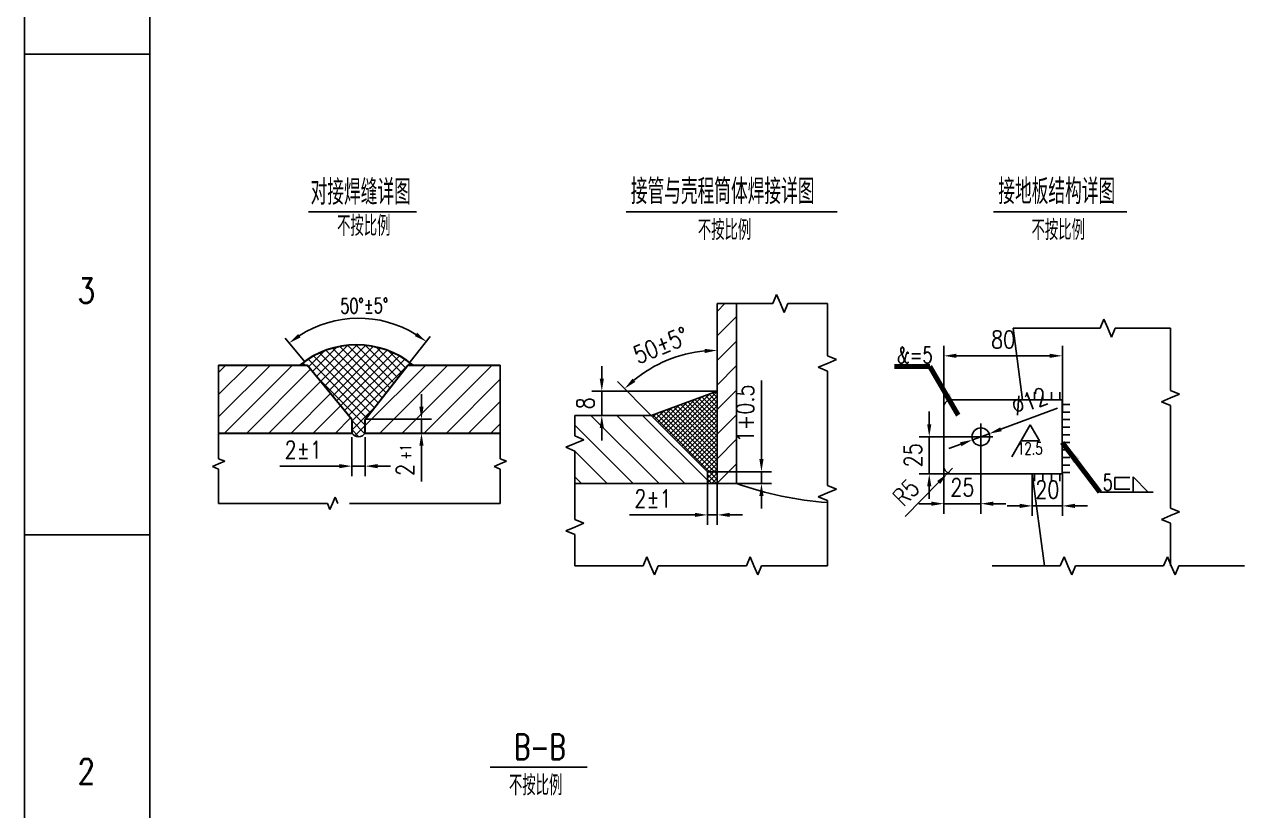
# Model space of a CAD drawing. Header units: millimetres. Extents: x -1044 to 22870, y -8556 to -3804.
# Drawn here: x -1044 to 899, y -7384 to -6133 of the extents above; entities that cross this region are included whole.
import ezdxf
from ezdxf.enums import TextEntityAlignment as Align

# ---------------------------------------------------------------- set-up
doc = ezdxf.new("R2010")
doc.units = ezdxf.units.MM
doc.header["$LTSCALE"] = 80
for name, pattern in [('1', [0]), ('ACAD_ISO05W100', [34, 24, -3, 0.5, -3, 0.5, -3]), ('DASHDOT-M', [36, 30, -3, 0, -3]), ('DIVIDE-M', [39, 30, -3, 0, -3, 0, -3]), ('HIDDEN-M', [7, 5, -2])]:
    doc.linetypes.add(name, pattern=pattern)
for name, color, linetype in [('7', 7, 'Continuous'), ('CDR_DIM', 7, 'Continuous'), ('CDR_DWG1', 4, 'Continuous'), ('CDR_DWG3', 1, 'DASHDOT-M'), ('CDR_DWG4', 3, 'DIVIDE-M'), ('CDR_TEXT', 7, 'Continuous'), ('中止线', 3, 'ACAD_ISO05W100'), ('尺寸线', 7, 'Continuous'), ('尺寸线层', 7, 'Continuous'), ('标注线', 7, 'Continuous'), ('虚线', 6, 'HIDDEN-M')]:
    doc.layers.add(name, color=color, linetype=linetype)
doc.layers.add('A1', color=4, linetype='Continuous', lineweight=30)
doc.styles.add('HZ', font='ROMANS.shx', dxfattribs={"width": 0.7, "height": 3, "bigfont": 'HZ.shx'})
doc.styles.get("Standard").update_dxf_attribs({"font": 'isocp.shx', "width": 0.707, "bigfont": 'hztxt.shx'})
doc.styles.add('TH_GBDIM', font='romans.shx', dxfattribs={"width": 0.8, "bigfont": 'gbcbig.shx'})
doc.dimstyles.new('STANDARD$7', dxfattribs={"dimscale": 0, "dimtxt": 3, "dimasz": 2.5, "dimexe": 1.25, "dimexo": 0.0625, "dimgap": 1.25, "dimtad": 1, "dimdec": 1, "dimdsep": 46, "dimtxsty": 'Standard', "dimcen": 0, "dimadec": 0, "dimazin": 0, "dimtfac": 2, "dimtmove": 2, "dimatfit": 3, "dimfxl": 0, "dimtolj": 1, "dimarcsym": 0})
doc.dimstyles.new('TH_GBDIM', dxfattribs={"dimscale": 8, "dimtxt": 3.5, "dimasz": 2.5, "dimexe": 2, "dimexo": 0, "dimgap": 1.5, "dimtad": 1, "dimdec": 0, "dimzin": 0, "dimdsep": 46, "dimtxsty": 'TH_GBDIM', "dimcen": 2.5, "dimclrd": 256, "dimclre": 256, "dimclrt": 256, "dimadec": 0, "dimazin": 0, "dimtfac": 0.714286, "dimtdec": 0, "dimtmove": 0, "dimatfit": 3, "dimfxl": 0, "dimtzin": 0, "dimlwd": -1, "dimlwe": -1, "dimarcsym": 0})

# ---------------------------------------------------------------- blocks, each defined once
blk = doc.blocks.new('A$C1B375470')
for q in [(0, 10692), (0, 5346), (0, 5346), (0, 5346)]:
    blk.add_line((0, 0), q)
at = {"layer": 'CDR_DWG1', "color": 4}
blk.add_line((450, 180), (450, 10512), dxfattribs=at)
at = {"layer": 'CDR_DWG4', "linetype": 'Continuous'}
for p, q in [((0, 5346), (450, 5346)), ((0, 3624), (450, 3624))]:
    blk.add_line(p, q, dxfattribs=at)
at = {"layer": 'CDR_TEXT', "style": 'HZ', "width": 0.8}
for s, p in [('3', (222, 4454.2)), ('2', (222, 2732.2))]:
    blk.add_text(s, height=90, dxfattribs=at).set_placement(p, align=Align.CENTER)
blk = doc.blocks.new('*D87')
at = {"layer": 'Defpoints', "color": 0, "ltscale": 0.001}
for p in [(59.3, -6577.2), (5.3, -6658.8), (-45.9, -6755.2), (59.3, -6860.4), (59.3, -6863.7)]:
    blk.add_point(p, dxfattribs=at)
at = {"layer": '尺寸线层', "ltscale": 0.001}
blk.add_line((-45.9, -6755.2), (-99.6, -6701.5), dxfattribs=at)
blk.add_arc((59.3, -6860.4), 208.7, 95.4942, 129.5058, dxfattribs=at)
for points in [[(39.1, -6649.4), (39.4, -6656), (59.3, -6651.7)], [(-71.2, -6701.9), (-75.7, -6696.9), (-88.3, -6712.8)]]:
    blk.add_solid(points, dxfattribs=at)
at = {"layer": '尺寸线层', "ltscale": 0.001, "insert": (-30.5, -6643.6), "char_height": 28, "attachment_point": 5, "rotation": 22.5, "style": 'TH_GBDIM'}
blk.add_mtext('50%%p5%%d', dxfattribs=at)
blk = doc.blocks.new('*D92')
at = {"layer": 'Defpoints', "color": 0, "ltscale": 0.001}
for p in [(609.1, -6660.4), (420.3, -6758.1), (609.1, -6750)]:
    blk.add_point(p, dxfattribs=at)
at = {"layer": '尺寸线层', "ltscale": 0.001}
for p, q in [((420.3, -6758.1), (420.3, -6644.4)), ((609.1, -6750), (609.1, -6644.4)), ((440.3, -6660.4), (589.1, -6660.4))]:
    blk.add_line(p, q, dxfattribs=at)
for points in [[(440.3, -6657.1), (440.3, -6663.7), (420.3, -6660.4)], [(589.1, -6657.1), (589.1, -6663.7), (609.1, -6660.4)]]:
    blk.add_solid(points, dxfattribs=at)
at = {"layer": '尺寸线层', "ltscale": 0.001, "insert": (514.7, -6634.4), "char_height": 28, "attachment_point": 5, "style": 'TH_GBDIM'}
blk.add_mtext('80', dxfattribs=at)
blk = doc.blocks.new('*D88')
at = {"layer": 'Defpoints', "color": 0, "ltscale": 0.001}
for p in [(-124.6, -6716.7), (59.3, -6716.7), (-46.2, -6755.3)]:
    blk.add_point(p, dxfattribs=at)
at = {"layer": '尺寸线层', "ltscale": 0.001}
for p, q in [((-124.6, -6696.7), (-124.6, -6676.7)), ((59.3, -6716.7), (-140.6, -6716.7)), ((-124.6, -6755.3), (-124.6, -6716.7)), ((-46.2, -6755.3), (-140.6, -6755.3)), ((-124.6, -6775.3), (-124.6, -6795.3))]:
    blk.add_line(p, q, dxfattribs=at)
for points in [[(-127.9, -6696.7), (-121.2, -6696.7), (-124.6, -6716.7)], [(-127.9, -6775.3), (-121.2, -6775.3), (-124.6, -6755.3)]]:
    blk.add_solid(points, dxfattribs=at)
at = {"layer": '尺寸线层', "ltscale": 0.001, "insert": (-150.6, -6736), "char_height": 28, "attachment_point": 5, "rotation": 90, "style": 'TH_GBDIM'}
blk.add_mtext('8{}{}', dxfattribs=at)
blk = doc.blocks.new('*D89')
at = {"layer": 'Defpoints', "color": 0, "ltscale": 0.001}
for p in [(43.8, -6863.7), (59.3, -6863.3), (59.3, -6913.7)]:
    blk.add_point(p, dxfattribs=at)
at = {"layer": '尺寸线层', "ltscale": 0.001}
for p, q in [((43.8, -6863.7), (43.8, -6929.7)), ((59.3, -6863.3), (59.3, -6929.7)), ((23.8, -6913.7), (-80.2, -6913.7)), ((59.3, -6913.7), (43.8, -6913.7)), ((79.3, -6913.7), (99.3, -6913.7))]:
    blk.add_line(p, q, dxfattribs=at)
for points in [[(23.8, -6910.4), (23.8, -6917), (43.8, -6913.7)], [(79.3, -6910.4), (79.3, -6917), (59.3, -6913.7)]]:
    blk.add_solid(points, dxfattribs=at)
at = {"layer": '尺寸线层', "ltscale": 0.001, "insert": (-43, -6887.7), "char_height": 28, "attachment_point": 5, "style": 'TH_GBDIM'}
blk.add_mtext('2%%P1', dxfattribs=at)
blk = doc.blocks.new('*D93')
at = {"layer": 'Defpoints', "color": 0, "ltscale": 0.001}
for p in [(43.8, -6844.9), (43.8, -6863.7), (129.8, -6863.7)]:
    blk.add_point(p, dxfattribs=at)
at = {"layer": '尺寸线层', "ltscale": 0.001}
for p, q in [((129.8, -6824.9), (129.8, -6699.7)), ((43.8, -6844.9), (145.8, -6844.9)), ((129.8, -6863.7), (129.8, -6844.9)), ((43.8, -6863.7), (145.8, -6863.7)), ((129.8, -6883.7), (129.8, -6903.7))]:
    blk.add_line(p, q, dxfattribs=at)
for points in [[(126.4, -6824.9), (133.1, -6824.9), (129.8, -6844.9)], [(126.4, -6883.7), (133.1, -6883.7), (129.8, -6863.7)]]:
    blk.add_solid(points, dxfattribs=at)
at = {"layer": '尺寸线层', "ltscale": 0.001, "insert": (103.8, -6752.3), "char_height": 28, "attachment_point": 5, "rotation": 90, "style": 'TH_GBDIM'}
blk.add_mtext('1+0.5', dxfattribs=at)
blk = doc.blocks.new('*D90')
at = {"layer": 'Defpoints', "color": 0, "ltscale": 0.001}
for p in [(561.2, -6848.3), (609.1, -6848.3), (609.1, -6899.4)]:
    blk.add_point(p, dxfattribs=at)
at = {"layer": '尺寸线层', "ltscale": 0.001}
for p, q in [((561.2, -6848.3), (561.2, -6915.4)), ((609.1, -6848.3), (609.1, -6915.4)), ((541.2, -6899.4), (521.2, -6899.4)), ((561.2, -6899.4), (609.1, -6899.4)), ((629.1, -6899.4), (649.1, -6899.4))]:
    blk.add_line(p, q, dxfattribs=at)
for points in [[(541.2, -6896), (541.2, -6902.7), (561.2, -6899.4)], [(629.1, -6896), (629.1, -6902.7), (609.1, -6899.4)]]:
    blk.add_solid(points, dxfattribs=at)
at = {"layer": '尺寸线层', "ltscale": 0.001, "insert": (585.2, -6873.4), "char_height": 28, "attachment_point": 5, "style": 'TH_GBDIM'}
blk.add_mtext('20', dxfattribs=at)
blk = doc.blocks.new('*D94')
at = {"layer": 'Defpoints', "color": 0, "ltscale": 0.001}
for p in [(479.3, -6790.7), (420.3, -6836.5), (420.3, -6895.9)]:
    blk.add_point(p, dxfattribs=at)
at = {"layer": '尺寸线层', "ltscale": 0.001}
for p, q in [((479.3, -6790.7), (479.3, -6911.9)), ((420.3, -6836.5), (420.3, -6911.9)), ((400.3, -6895.9), (380.3, -6895.9)), ((479.3, -6895.9), (420.3, -6895.9)), ((499.3, -6895.9), (519.3, -6895.9))]:
    blk.add_line(p, q, dxfattribs=at)
for points in [[(400.3, -6892.5), (400.3, -6899.2), (420.3, -6895.9)], [(499.3, -6892.5), (499.3, -6899.2), (479.3, -6895.9)]]:
    blk.add_solid(points, dxfattribs=at)
at = {"layer": '尺寸线层', "ltscale": 0.001, "insert": (449.8, -6869.9), "char_height": 28, "attachment_point": 5, "style": 'TH_GBDIM'}
blk.add_mtext('25', dxfattribs=at)
blk = doc.blocks.new('*D95')
at = {"layer": 'Defpoints', "color": 0, "ltscale": 0.001}
for p in [(479.3, -6789.3), (397.1, -6848.3), (479.6, -6848.3)]:
    blk.add_point(p, dxfattribs=at)
at = {"layer": '尺寸线层', "ltscale": 0.001}
for p, q in [((397.1, -6769.3), (397.1, -6749.3)), ((479.3, -6789.3), (381.1, -6789.3)), ((397.1, -6789.3), (397.1, -6848.3)), ((479.6, -6848.3), (381.1, -6848.3)), ((397.1, -6868.3), (397.1, -6888.3))]:
    blk.add_line(p, q, dxfattribs=at)
for points in [[(393.7, -6769.3), (400.4, -6769.3), (397.1, -6789.3)], [(393.7, -6868.3), (400.4, -6868.3), (397.1, -6848.3)]]:
    blk.add_solid(points, dxfattribs=at)
at = {"layer": '尺寸线层', "ltscale": 0.001, "insert": (371.1, -6818.8), "char_height": 28, "attachment_point": 5, "rotation": 90, "style": 'TH_GBDIM'}
blk.add_mtext('25', dxfattribs=at)
blk = doc.blocks.new('*D91')
at = {"layer": 'Defpoints', "color": 0, "ltscale": 0.001}
for p in [(434.3, -6839.5), (426, -6847.9)]:
    blk.add_point(p, dxfattribs=at)
at = {"layer": '尺寸线层', "ltscale": 0.001}
for p, q in [((434.3, -6839.5), (426, -6847.9)), ((358.8, -6916.1), (412, -6862.2))]:
    blk.add_line(p, q, dxfattribs=at)
blk.add_solid([(409.6, -6859.8), (414.4, -6864.5), (426, -6847.9)], dxfattribs=at)
at = {"layer": '尺寸线层', "ltscale": 0.001, "insert": (359.9, -6878), "char_height": 28, "attachment_point": 5, "rotation": 45.3867, "style": 'TH_GBDIM'}
blk.add_mtext('R5', dxfattribs=at)
blk = doc.blocks.new('*D96')
at = {"layer": 'Defpoints', "color": 0, "ltscale": 0.001}
for p in [(466, -6794.2), (492.6, -6784.4)]:
    blk.add_point(p, dxfattribs=at)
at = {"layer": '尺寸线层', "ltscale": 0.001}
for p, q in [((601.5, -6743.8), (511.3, -6777.4)), ((447.3, -6801.2), (428.5, -6808.2)), ((466, -6794.2), (492.6, -6784.4))]:
    blk.add_line(p, q, dxfattribs=at)
for points in [[(510.1, -6774.3), (512.5, -6780.5), (492.6, -6784.4)], [(446.1, -6798.1), (448.4, -6804.3), (466, -6794.2)]]:
    blk.add_solid(points, dxfattribs=at)
at = {"layer": '尺寸线层', "ltscale": 0.001, "insert": (556.7, -6732.7), "char_height": 28, "attachment_point": 5, "rotation": 20.4069, "style": 'TH_GBDIM'}
blk.add_mtext('%%c12', dxfattribs=at)
blk = doc.blocks.new('*D135')
at = {"layer": 'Defpoints', "color": 0}
for p in [(-501.4, -6761.5), (-501.4, -6783.6), (-411.9, -6783.6)]:
    blk.add_point(p, dxfattribs=at)
at = {"layer": '尺寸线'}
for p, q in [((-411.9, -6741.5), (-411.9, -6721.5)), ((-501.4, -6761.5), (-395.9, -6761.5)), ((-411.9, -6761.5), (-411.9, -6783.6)), ((-501.4, -6783.6), (-395.9, -6783.6)), ((-411.9, -6803.6), (-411.9, -6860.6))]:
    blk.add_line(p, q, dxfattribs=at)
for points in [[(-415.2, -6741.5), (-408.5, -6741.5), (-411.9, -6761.5)], [(-415.2, -6803.6), (-408.5, -6803.6), (-411.9, -6783.6)]]:
    blk.add_solid(points, dxfattribs=at)
at = {"layer": '尺寸线', "insert": (-437.9, -6842.1), "char_height": 28, "attachment_point": 5, "rotation": 90, "style": 'TH_GBDIM'}
blk.add_mtext('2', dxfattribs=at)
blk = doc.blocks.new('*D136')
at = {"layer": 'Defpoints', "color": 0}
for p in [(-522.9, -6828.5), (-522.9, -6836.1), (-501.4, -6828.5)]:
    blk.add_point(p, dxfattribs=at)
at = {"layer": '尺寸线'}
for p, q in [((-542.9, -6836.1), (-637.3, -6836.1)), ((-522.9, -6828.5), (-522.9, -6852.1)), ((-501.4, -6836.1), (-522.9, -6836.1)), ((-501.4, -6828.5), (-501.4, -6852.1)), ((-481.4, -6836.1), (-461.4, -6836.1))]:
    blk.add_line(p, q, dxfattribs=at)
for points in [[(-542.9, -6832.7), (-542.9, -6839.4), (-522.9, -6836.1)], [(-481.4, -6832.7), (-481.4, -6839.4), (-501.4, -6836.1)]]:
    blk.add_solid(points, dxfattribs=at)
at = {"layer": '尺寸线', "insert": (-600.1, -6810.1), "char_height": 28, "attachment_point": 5, "style": 'TH_GBDIM'}
blk.add_mtext('2%%P1', dxfattribs=at)

msp = doc.modelspace()

# ---------------------------------------------------------------- hatches: boundary and pattern name
h = msp.add_hatch()
h.set_pattern_fill('ANSI37', color=256, scale=1.706667, style=0)
h.set_pattern_definition([(45, (-25873.9446, 2784.1763), (-3.8315759, 3.8315759), []), (135, (-25873.9446, 2784.1763), (-3.8315759, -3.8315759), [])])
h.paths.add_polyline_path([(59.26, -6716.75), (-46.15, -6755.33), (43.78, -6844.88), (43.78, -6863.71), (59.26, -6863.71)])
at = {"layer": '7'}
h = msp.add_hatch(dxfattribs=at)
h.set_pattern_fill('ANSI31', color=256, scale=200, style=0)
h.set_pattern_definition([(45, (-6440.84, -9882.498), (-17.67767, 17.67767), [])])
h.paths.add_polyline_path([(-522.86, -6783.56), (-522.86, -6761.55), (-593.83, -6675.18), (-735.02, -6675.18), (-735.02, -6783.56)])
h.paths.add_polyline_path([(-286.34, -6783.56), (-286.34, -6675.18), (-433.57, -6675.18), (-501.35, -6761.55), (-501.35, -6783.56)])
at = {"layer": 'CDR_TEXT', "linetype": 'Continuous'}
h = msp.add_hatch(dxfattribs=at)
h.set_pattern_fill('ANSI31', color=256, scale=221.184, style=0)
h.set_pattern_definition([(45, (-11235.11, -8890.947), (-19.55009, 19.55009), [])])
h.paths.add_polyline_path([(90.23, -6577.2), (59.26, -6577.2), (59.26, -6809.52), (90.23, -6809.52)])
h.paths.add_polyline_path([(59.26, -6809.52), (59.26, -6825), (90.23, -6825), (90.23, -6809.52)])
h.paths.add_polyline_path([(90.23, -6825), (59.26, -6825), (59.26, -6863.71), (90.23, -6863.71)])
at = {"layer": '标注线'}
h = msp.add_hatch(dxfattribs=at)
h.set_pattern_fill('ANSI37', color=256, scale=80, angle=90, style=0)
h.set_pattern_definition([(135, (-6440.84, -9882.498), (-7.071068, -7.071068), []), (225, (-6440.84, -9882.498), (7.071068, -7.071068), [])])
h.paths.add_polyline_path([(-522.86, -6761.55), (-522.86, -6783.56, 0.5246427), (-501.35, -6783.56), (-501.35, -6761.55), (-433.57, -6675.18), (-425.18, -6675.18, 0.3569906), (-605.49, -6675.18), (-593.83, -6675.18)])

# ---------------------------------------------------------------- linework, layer by layer
at = {"color": 7, "linetype": 'Continuous'}
for p, q in [((-592.03, -6431.41), (-419.68, -6431.41)), ((59.26, -6879.19), (59.26, -6919.34))]:
    msp.add_line(p, q, dxfattribs=at)
for p, q in [((-85.75, -6431.41), (250.37, -6431.41)), ((499.67, -6431.41), (712.04, -6431.41)), ((564.54, -6730.31), (564.54, -6718.44)), ((578.15, -6730.31), (578.15, -6718.44)), ((591.75, -6730.31), (591.75, -6718.44)), ((605.35, -6730.31), (605.35, -6718.44)), ((609.06, -6737.91), (620.92, -6737.91)), ((609.06, -6749.96), (620.92, -6749.96)), ((609.06, -6762.01), (620.92, -6762.01)), ((557.92, -6770.4), (528.46, -6821.42)), ((557.92, -6770.4), (572.65, -6795.91)), ((609.06, -6774.07), (620.92, -6774.07)), ((543.19, -6795.91), (572.65, -6795.91)), ((609.06, -6786.12), (620.92, -6786.12)), ((609.06, -6798.17), (620.92, -6798.17)), ((609.06, -6810.22), (620.92, -6810.22)), ((609.06, -6822.28), (620.92, -6822.28)), ((609.06, -6834.33), (620.92, -6834.33)), ((564.54, -6848.27), (564.54, -6860.14)), ((578.15, -6848.27), (578.15, -6860.14)), ((591.75, -6848.27), (591.75, -6860.14)), ((605.35, -6848.27), (605.35, -6860.14)), ((609.06, -6846.38), (620.92, -6846.38)), ((692.83, -6854.41), (692.83, -6872.86)), ((716.37, -6854.41), (692.83, -6854.41)), ((721.89, -6877.41), (721.89, -6853.31)), ((721.89, -6853.31), (745.99, -6877.41)), ((668.89, -6877.41), (753.64, -6877.41)), ((692.83, -6872.86), (716.37, -6872.86)), ((-302.64, -7315.49), (-148.03, -7315.49))]:
    msp.add_line(p, q)
at = {"color": 4, "linetype": 'Continuous'}
for p, q in [((59.26, -6577.2), (59.26, -6863.71)), ((90.23, -6577.2), (90.23, -6863.71)), ((-46.15, -6755.33), (59.26, -6716.75)), ((-167.44, -6755.33), (-46.15, -6755.33)), ((43.78, -6844.88), (-46.15, -6755.33)), ((43.78, -6863.71), (43.78, -6844.88)), ((-167.44, -6863.71), (90.23, -6863.71))]:
    msp.add_line(p, q, dxfattribs=at)
at = {"color": 0, "linetype": 'ByBlock'}
for p, q in [((-597.89, -6670.24), (-628.96, -6632.43)), ((-429.62, -6670.15), (-397.98, -6629.84)), ((-522.86, -6789.96), (-522.86, -6842.62)), ((-501.35, -6789.96), (-501.35, -6842.62))]:
    msp.add_line(p, q, dxfattribs=at)
msp.add_arc((-511.86, -6774.93), 174.44, 58.44693, 122.8386, dxfattribs=at)
for points in [[(-604.49, -6631.06), (-608.42, -6625.67), (-622.61, -6640.16)], [(-418.67, -6623.55), (-422.48, -6629.02), (-404.16, -6637.71)]]:
    msp.add_solid(points, dxfattribs=at)
at = {"layer": 'A1', "color": 4, "linetype": 'Continuous'}
for p, q in [((-735.02, -6675.18), (-593.83, -6675.18)), ((-522.86, -6761.55), (-593.83, -6675.18)), ((-501.35, -6761.55), (-433.57, -6675.18)), ((-433.57, -6675.18), (-286.34, -6675.18)), ((-501.35, -6783.56), (-501.35, -6761.55)), ((-735.02, -6783.56), (-522.86, -6783.56)), ((-501.35, -6783.56), (-286.34, -6783.56))]:
    msp.add_line(p, q, dxfattribs=at)
at = {"layer": 'A1'}
msp.add_line((-522.86, -6761.55), (-522.86, -6783.56), dxfattribs=at)
at = {"layer": 'A1', "color": 4, "linetype": 'Continuous'}
msp.add_arc((-515.34, -6785.36), 142.37, 50.70782, 129.29218, dxfattribs=at)
at = {"layer": 'CDR_DWG1'}
for p, q in [((530.76, -6616.26), (545.75, -6730.31)), ((420.31, -6836.47), (420.31, -6742.1)), ((432.11, -6730.31), (609.06, -6730.31)), ((609.06, -6848.27), (609.06, -6730.31)), ((432.11, -6848.27), (609.06, -6848.27)), ((561.25, -6848.27), (580.49, -6994.71))]:
    msp.add_line(p, q, dxfattribs=at)
msp.add_circle((479.29, -6789.29), 14.16, dxfattribs=at)
for centre, radius, start, end in [((432.11, -6742.1), 11.8, 90, 180), ((-512.1, -6776.14), 13.07, 214.63315, 325.36685), ((432.11, -6836.47), 11.8, 180, 270), ((277.4, -6333.78), 562.01, 250.54685, 265.6484)]:
    msp.add_arc(centre, radius, start, end, dxfattribs=at)
at = {"layer": 'CDR_DWG3', "ltscale": 5}
for p, q in [((479.29, -6813.39), (479.29, -6768.03)), ((460.74, -6789.29), (498.23, -6789.29))]:
    msp.add_line(p, q, dxfattribs=at)
at = {"layer": 'CDR_DWG4'}
for p, q in [((147.85, -6577.2), (153.89, -6562.79)), ((159.92, -6577.2), (153.89, -6562.79)), ((159.92, -6577.2), (165.95, -6591.61)), ((171.98, -6577.2), (165.95, -6591.61)), ((669.35, -6616.26), (675.38, -6601.85)), ((681.42, -6616.26), (675.38, -6601.85)), ((681.42, -6616.26), (687.45, -6630.66)), ((693.48, -6616.26), (687.45, -6630.66)), ((234.75, -6660.47), (249.16, -6666.51)), ((234.75, -6672.54), (249.16, -6666.51)), ((234.75, -6672.54), (220.34, -6678.57)), ((234.75, -6684.6), (220.34, -6678.57)), ((781.36, -6715.4), (795.77, -6721.43)), ((781.36, -6727.46), (795.77, -6721.43)), ((781.36, -6727.46), (766.95, -6733.49)), ((781.36, -6739.53), (766.95, -6733.49)), ((781.36, -6739.53), (769.83, -6734.7)), ((-167.44, -6799.97), (-181.85, -6806)), ((-167.44, -6787.91), (-153.03, -6793.94)), ((-167.44, -6799.97), (-153.03, -6793.94)), ((-167.44, -6812.04), (-181.85, -6806)), ((-735.02, -6832.51), (-744.9, -6836.65)), ((-735.02, -6840.78), (-744.9, -6836.65)), ((-735.02, -6824.24), (-725.14, -6828.37)), ((-735.02, -6832.51), (-725.14, -6828.37)), ((-286.34, -6832.51), (-296.22, -6836.65)), ((-286.34, -6840.78), (-296.22, -6836.65)), ((-286.34, -6824.24), (-276.46, -6828.37)), ((-286.34, -6832.51), (-276.46, -6828.37)), ((234.75, -6878.77), (220.34, -6884.8)), ((234.75, -6866.71), (249.16, -6872.74)), ((234.75, -6878.77), (249.16, -6872.74)), ((-561.74, -6895.39), (-557.6, -6905.27)), ((-553.47, -6895.39), (-557.6, -6905.27)), ((-553.47, -6895.39), (-549.33, -6885.51)), ((-545.2, -6895.39), (-549.33, -6885.51)), ((234.75, -6890.83), (220.34, -6884.8)), ((781.36, -6914.83), (766.95, -6920.86)), ((781.36, -6902.77), (795.77, -6908.8)), ((781.36, -6914.83), (795.77, -6908.8)), ((-167.44, -6933.02), (-181.85, -6939.05)), ((-167.44, -6945.08), (-181.85, -6939.05)), ((-167.44, -6920.95), (-153.03, -6926.98)), ((-167.44, -6933.02), (-153.03, -6926.98)), ((781.36, -6926.89), (766.95, -6920.86)), ((781.36, -6926.89), (769.83, -6922.07)), ((-58.8, -6994.71), (-52.77, -6980.3)), ((-46.74, -6994.71), (-52.77, -6980.3)), ((-46.74, -6994.71), (-40.71, -7009.12)), ((-34.67, -6994.71), (-40.71, -7009.12)), ((105.8, -6994.71), (111.83, -6980.3)), ((117.86, -6994.71), (111.83, -6980.3)), ((117.86, -6994.71), (123.89, -7009.12)), ((129.93, -6994.71), (123.89, -7009.12)), ((605.86, -6994.71), (611.89, -6980.3)), ((617.93, -6994.71), (611.89, -6980.3)), ((617.93, -6994.71), (623.96, -7009.12)), ((629.99, -6994.71), (623.96, -7009.12)), ((770.46, -6994.71), (776.49, -6980.3)), ((782.53, -6994.71), (776.49, -6980.3)), ((782.53, -6994.71), (788.56, -7009.12)), ((794.59, -6994.71), (788.56, -7009.12))]:
    msp.add_line(p, q, dxfattribs=at)
at = {"layer": 'CDR_DWG4', "ltscale": 5}
for p, q in [((234.75, -6660.47), (234.75, -6577.2)), ((530.76, -6616.26), (669.35, -6616.26)), ((703.54, -6616.26), (781.36, -6616.26)), ((781.36, -6715.4), (781.36, -6616.26)), ((234.75, -6866.71), (234.75, -6684.6)), ((781.36, -6902.77), (781.36, -6739.53)), ((781.36, -6994.71), (781.36, -6926.89))]:
    msp.add_line(p, q, dxfattribs=at)
at = {"layer": 'CDR_DWG4', "color": 3, "ltscale": 0.1}
for p, q in [((-735.02, -6824.24), (-735.02, -6675.18)), ((-286.34, -6675.18), (-286.34, -6824.24)), ((-735.02, -6895.39), (-735.02, -6840.78)), ((-286.34, -6840.78), (-286.34, -6895.39)), ((-561.74, -6895.39), (-735.02, -6895.39)), ((-286.34, -6895.39), (-545.2, -6895.39))]:
    msp.add_line(p, q, dxfattribs=at)
at = {"layer": 'Defpoints', "color": 0, "linetype": 'ByBlock'}
for p in [(-474.75, -6604.48), (59.26, -6619.74), (59.26, -6619.74), (59.26, -6619.74), (-593.83, -6675.18), (-433.57, -6675.18), (-522.86, -6761.55), (-501.35, -6761.55), (-522.86, -6783.56), (-501.35, -6783.56), (-522.86, -6832.62), (-2.35, -6863.71), (4.72, -6863.71), (59.26, -6863.71), (59.26, -6863.71), (59.26, -6863.71)]:
    msp.add_point(p, dxfattribs=at)
at = {"layer": '中止线', "ltscale": 5}
for p, q in [((147.85, -6577.2), (59.26, -6577.2)), ((234.75, -6577.2), (171.98, -6577.2)), ((693.48, -6616.26), (706.14, -6616.26)), ((-167.44, -6812.04), (-167.44, -6920.95)), ((234.75, -6994.71), (234.75, -6890.83)), ((-167.44, -6945.08), (-167.44, -6994.71)), ((-167.44, -6994.71), (-58.8, -6994.71)), ((-34.67, -6994.71), (105.8, -6994.71)), ((129.93, -6994.71), (234.75, -6994.71)), ((497.23, -6994.71), (605.86, -6994.71)), ((629.99, -6994.71), (770.46, -6994.71)), ((794.59, -6994.71), (899.42, -6994.71))]:
    msp.add_line(p, q, dxfattribs=at)
at = {"layer": '中止线', "ltscale": 3}
msp.add_line((-167.44, -6755.33), (-167.44, -6787.91), dxfattribs=at)
at = {"layer": '尺寸线层'}
for p, q in [((-33.45, -6863.71), (-141.83, -6755.33)), ((7.71, -6863.71), (-100.67, -6755.33)), ((43.78, -6858.62), (-59.51, -6755.33)), ((-74.61, -6863.71), (-167.44, -6770.88)), ((-115.77, -6863.71), (-167.44, -6812.04)), ((-156.92, -6863.71), (-167.44, -6853.19))]:
    msp.add_line(p, q, dxfattribs=at)
at = {"layer": '虚线'}
msp.add_line((-522.86, -6761.55), (-522.86, -6783.56), dxfattribs=at)

# ---------------------------------------------------------------- block references
at = {"layer": '尺寸线层', "xscale": 0.4444439999992937, "yscale": 0.444444000000658, "zscale": 0.444444000000034}
msp.add_blockref('A$C1B375470', (-1044.38, -8556.27), dxfattribs=at)

# ---------------------------------------------------------------- texts
at = {"color": 7, "linetype": 'Continuous', "style": 'HZ', "width": 0.7}
for s, height, p in [('对接焊缝详图', 40, (-588.43, -6419.91)), ('不按比例', 32, (-546.3, -6469.47))]:
    msp.add_text(s, height=height, dxfattribs=at).set_placement(p)
at = {"color": 7, "linetype": '1', "style": 'HZ', "width": 0.7}
for s, height, p in [('接管与壳程筒体焊接详图', 40, (-78.35, -6418.88)), ('接地板结构详图', 40, (507.07, -6418.88)), ('不按比例', 32, (28.4, -6476.11)), ('不按比例', 32, (560.01, -6476.11)), ('B-B', 40, (-264.13, -7302.96)), ('不按比例', 32, (-272.47, -7360.19))]:
    msp.add_text(s, height=height, dxfattribs=at).set_placement(p)
at = {"color": 0, "style": 'HZ', "width": 0.7}
msp.add_text('&=5', height=26.283, dxfattribs=at).set_placement((345.52, -6672.29))
at = {"color": 0, "insert": (681.36, -6861.75), "char_height": 26.28, "attachment_point": 5, "style": 'HZ'}
msp.add_mtext('5', dxfattribs=at)
at = {"layer": '7', "color": 0, "style": 'HZ', "width": 0.7}
msp.add_text('50%%d%%p5%%d', height=24, rotation=0.64277, dxfattribs=at).set_placement((-540.92, -6593.03))
at = {"layer": 'CDR_DIM', "style": 'HZ', "width": 0.7}
msp.add_text('+1', height=17.5, rotation=90, dxfattribs=at).set_placement((-428.43, -6825.74))
at = {"layer": 'CDR_DWG4', "style": 'HZ', "width": 0.7}
msp.add_text('12.5', height=19.199, dxfattribs=at).set_placement((557.32, -6817.53), align=Align.CENTER)

# ---------------------------------------------------------------- dimensions: what is measured, and where the dimension line sits
at = {"layer": '尺寸线'}
dim = msp.add_linear_dim(base=(-411.86, -6783.56), p1=(-501.35, -6761.55), p2=(-501.35, -6783.56), angle=90, text='2', dimstyle='TH_GBDIM', override={"dimtxsty": 'TH_GBDIM'}, dxfattribs=at)
dim.commit()
dim.dimension.update_dxf_attribs({"geometry": '*D135', "text_midpoint": (-437.86, -6842.1)})
dim = msp.add_linear_dim(base=(-522.86, -6836.07), p1=(-501.35, -6828.47), p2=(-522.86, -6828.47), text='2%%P1', dimstyle='TH_GBDIM', override={"dimtxsty": 'TH_GBDIM'}, dxfattribs=at)
dim.commit()
dim.dimension.update_dxf_attribs({"geometry": '*D136', "text_midpoint": (-600.06, -6810.07)})
at = {"layer": '尺寸线层', "ltscale": 0.001}
dim = msp.add_angular_dim_2l(base=(5.26, -6658.84), line1=((59.26, -6577.2), (59.26, -6863.71)), line2=((59.26, -6860.38), (-45.89, -6755.23)), text='50%%p5%%d', dimstyle='TH_GBDIM', dxfattribs=at)
dim.commit()
dim.dimension.update_dxf_attribs({"geometry": '*D87', "text_midpoint": (-30.54, -6643.59)})
for base, p1, p2, text, picture, middle in [((609.06, -6660.4), (420.31, -6758.05), (609.06, -6749.96), '80', '*D92', (514.68, -6660.4)), ((609.06, -6899.37), (561.25, -6848.27), (609.06, -6848.27), '20', '*D90', (585.15, -6899.37)), ((59.26, -6913.7), (43.78, -6863.71), (59.26, -6863.32), '2%%P1', '*D89', (-42.96, -6913.7))]:
    dim = msp.add_linear_dim(base=base, p1=p1, p2=p2, text=text, dimstyle='TH_GBDIM', dxfattribs=at)
    dim.commit()
    dim.dimension.update_dxf_attribs({"geometry": picture, "text_midpoint": middle, "dimtype": 160})
dim = msp.add_linear_dim(base=(-124.57, -6716.75), p1=(-46.15, -6755.33), p2=(59.26, -6716.75), angle=90, text='8{}{}', dimstyle='TH_GBDIM', override={"dimgap": 1.5, "dimtad": 1, "dimjust": 0, "dimdec": 0, "dimlfac": 1, "dimse1": 0, "dimse2": 0, "dimsd1": 0, "dimsd2": 0}, dxfattribs=at)
dim.commit()
dim.dimension.update_dxf_attribs({"geometry": '*D88', "text_midpoint": (-150.57, -6736.04)})
for base, p1, p2, angle, text, picture, middle in [((129.76, -6863.71), (43.78, -6844.88), (43.78, -6863.71), 90, '1+0.5', '*D93', (129.76, -6752.28)), ((397.07, -6848.27), (479.29, -6789.29), (479.59, -6848.27), 270, '25', '*D95', (397.07, -6818.78))]:
    dim = msp.add_linear_dim(base=base, p1=p1, p2=p2, angle=angle, text=text, dimstyle='TH_GBDIM', dxfattribs=at)
    dim.commit()
    dim.dimension.update_dxf_attribs({"geometry": picture, "text_midpoint": middle, "dimtype": 160})
dim = msp.add_diameter_dim_2p(p1=(466.03, -6794.22), p2=(492.56, -6784.35), text='%%c12', dimstyle='TH_GBDIM', dxfattribs=at)
dim.commit()
dim.dimension.update_dxf_attribs({"geometry": '*D96', "text_midpoint": (556.73, -6732.74)})
dim = msp.add_linear_dim(base=(420.31, -6895.88), p1=(479.29, -6790.71), p2=(420.31, -6836.47), text='25', dimstyle='TH_GBDIM', dxfattribs=at)
dim.commit()
dim.dimension.update_dxf_attribs({"geometry": '*D94', "text_midpoint": (449.8, -6869.88)})
dim = msp.add_radius_dim(center=(434.31, -6839.52), mpoint=(426.02, -6847.92), text='R5', dimstyle='TH_GBDIM', dxfattribs=at)
dim.commit()
dim.dimension.update_dxf_attribs({"geometry": '*D91', "text_midpoint": (359.85, -6877.97)})

# ---------------------------------------------------------------- leaders
at = {"layer": '尺寸线层'}
for points in [[(443.38, -6754.75), (398, -6677.64), (341.44, -6677.64)], [(609.06, -6798.17), (668.89, -6877.41)]]:
    msp.add_leader(points, dimstyle='STANDARD$7', override={"dimscale": 15, "dimtxt": 3.5, "dimexe": 0.625, "dimexo": 0.625, "dimgap": 0.625, "dimzin": 1, "dimdsep": 44, "dimtxsty": 'HZ', "dimcen": 2.5, "dimtm": 1e-09, "dimtfac": 0.5, "dimtdec": 1, "dimtmove": 0, "dimtolj": 0, "dimlwd": 65535, "dimlwe": 65535}, dxfattribs=at)

doc.saveas('drawing.dxf')
